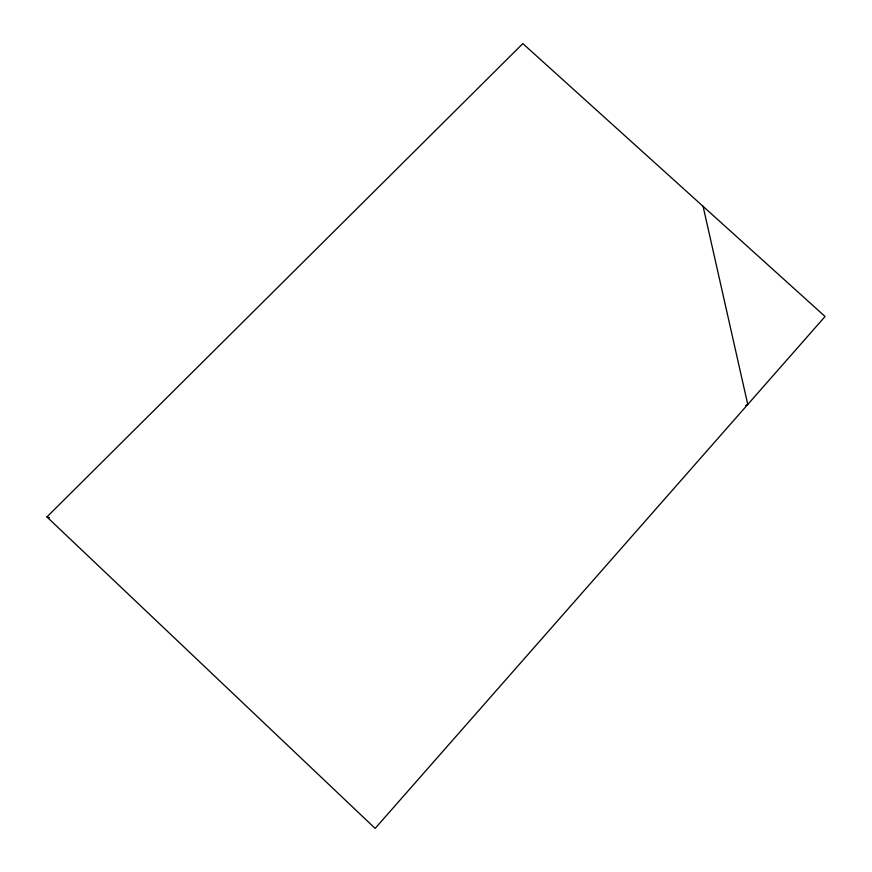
<?xml version="1.0" encoding="UTF-8"?>
<svg xmlns="http://www.w3.org/2000/svg" width="872" height="872" viewBox="0 0 872 872"><rect width="100%" height="100%" fill="white"/><g stroke="black" fill="none" stroke-linecap="round" stroke-linejoin="round"><path stroke-width="1.31" d="M46.925 516.933L522.84 43.6L825.076 316.503L375.145 828.4L46.925 516.933L49.486 517.761M745.767 405.48L747.762 404.455L703.094 206.359"/></g></svg>
